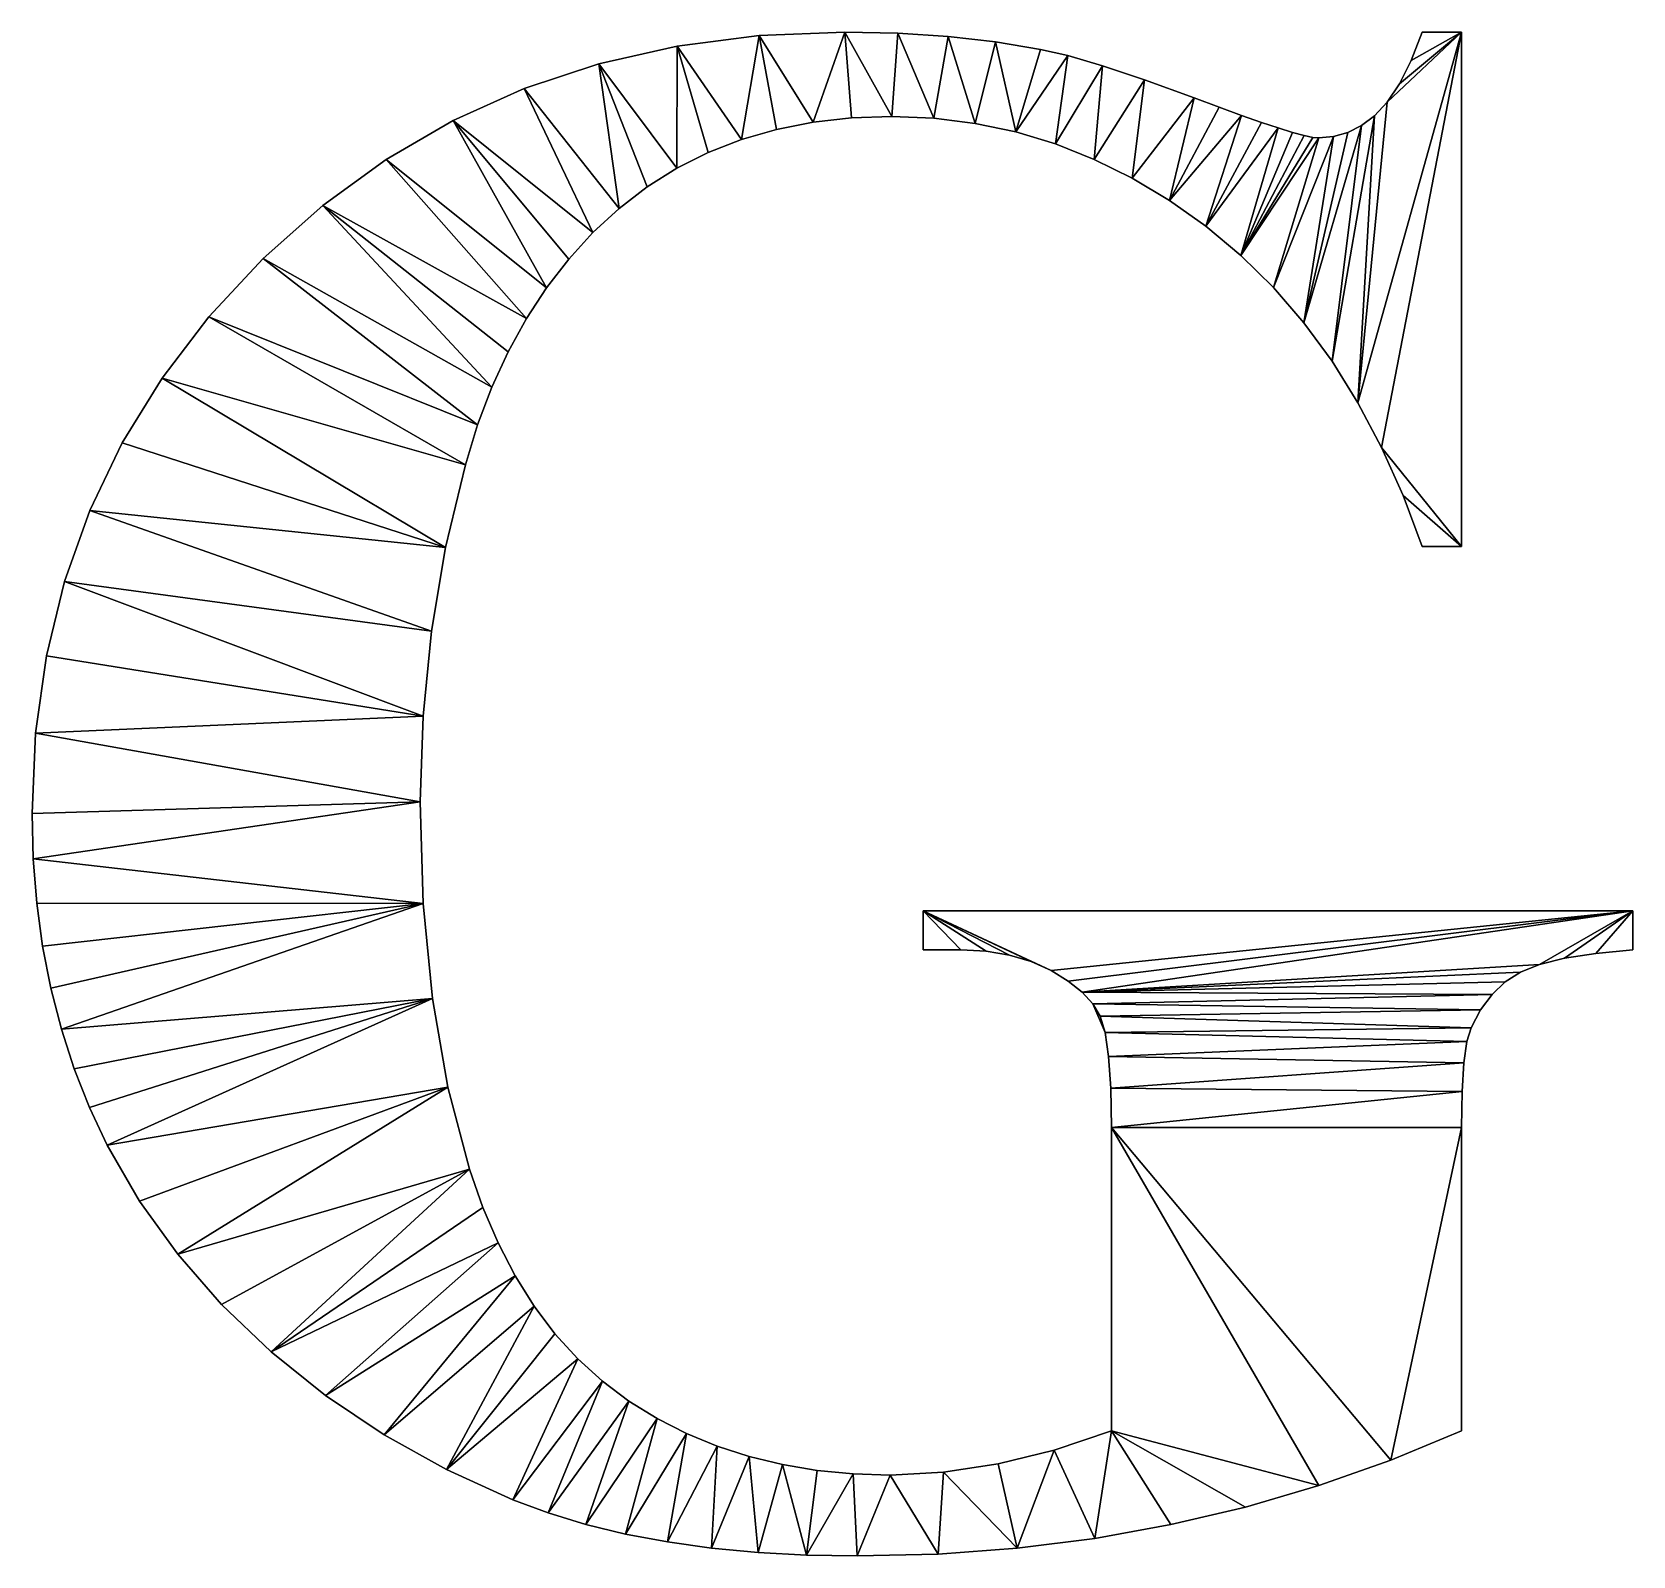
# Model space of a CAD drawing. Header units: metres. Extents: x 0.06 to 1.08, y -0.02 to 0.95.
import ezdxf

# ---------------------------------------------------------------- set-up
doc = ezdxf.new("R2010")
doc.units = ezdxf.units.M

msp = doc.modelspace()

# ---------------------------------------------------------------- meshes
at = {"layer": 'Armanisoft_0', "linetype": 'CONTINUOUS'}
mesh = msp.add_polyface(dxfattribs=at)
corners = [(0.242846, 0.843217), (0.351143, 0.726907), (0.20467, 0.809222), (0.283415, 0.87268), (0.38613, 0.790602), (0.373202, 0.770818), (0.326377, 0.89761), (0.415788, 0.82583), (0.400326, 0.80894), (0.371732, 0.918007), (0.432516, 0.841274), (0.41948, 0.933871), (0.469469, 0.867033), (0.450435, 0.855073), (0.469621, 0.945203), (0.510884, 0.885433), (0.489619, 0.877153), (0.522156, 0.952002), (0.55676, 0.896473), (0.533264, 0.891873), (0.577083, 0.954268), (0.607098, 0.900152), (0.581371, 0.899232), (0.61095, 0.953573), (0.242846, 0.843217, 0.229421), (0.20467, 0.809222, 0.229421), (0.351143, 0.726907, 0.229421), (0.283415, 0.87268, 0.229421), (0.373202, 0.770818, 0.229421), (0.38613, 0.790602, 0.229421), (0.326377, 0.89761, 0.229421), (0.400326, 0.80894, 0.229421), (0.415788, 0.82583, 0.229421), (0.371732, 0.918007, 0.229421), (0.432516, 0.841274, 0.229421), (0.41948, 0.933871, 0.229421), (0.450435, 0.855073, 0.229421), (0.469469, 0.867033, 0.229421), (0.469621, 0.945203, 0.229421), (0.489619, 0.877153, 0.229421), (0.510884, 0.885433, 0.229421), (0.522156, 0.952002, 0.229421), (0.533264, 0.891873, 0.229421), (0.55676, 0.896473, 0.229421), (0.577083, 0.954268, 0.229421), (0.581371, 0.899232, 0.229421), (0.607098, 0.900152, 0.229421), (0.61095, 0.953573, 0.229421), (0.581371, 0.899232), (0.607098, 0.900152), (0.607098, 0.900152, 0.229421), (0.581371, 0.899232, 0.229421), (0.55676, 0.896473), (0.55676, 0.896473, 0.229421), (0.533264, 0.891873), (0.533264, 0.891873, 0.229421), (0.510884, 0.885433), (0.510884, 0.885433, 0.229421), (0.489619, 0.877153), (0.489619, 0.877153, 0.229421), (0.469469, 0.867033), (0.469469, 0.867033, 0.229421), (0.450435, 0.855073), (0.450435, 0.855073, 0.229421), (0.432516, 0.841274), (0.432516, 0.841274, 0.229421), (0.415788, 0.82583), (0.415788, 0.82583, 0.229421), (0.400326, 0.80894), (0.400326, 0.80894, 0.229421), (0.38613, 0.790602), (0.38613, 0.790602, 0.229421), (0.242846, 0.843217), (0.20467, 0.809222), (0.20467, 0.809222, 0.229421), (0.242846, 0.843217, 0.229421), (0.283415, 0.87268), (0.283415, 0.87268, 0.229421), (0.326377, 0.89761), (0.326377, 0.89761, 0.229421), (0.371732, 0.918007), (0.371732, 0.918007, 0.229421), (0.41948, 0.933871), (0.41948, 0.933871, 0.229421), (0.469621, 0.945203), (0.469621, 0.945203, 0.229421), (0.522156, 0.952002), (0.522156, 0.952002, 0.229421), (0.577083, 0.954268), (0.577083, 0.954268, 0.229421), (0.61095, 0.953573), (0.61095, 0.953573, 0.229421)]
mesh.append_faces([[corners[k] for k in face] for face in [(0, 1, 2), (3, 4, 5), (3, 5, 0), (6, 7, 8), (6, 8, 4), (6, 4, 3), (9, 10, 7), (9, 7, 6), (11, 12, 13), (11, 13, 10), (11, 10, 9), (14, 15, 16), (14, 16, 12), (14, 12, 11), (17, 18, 19), (17, 19, 15), (17, 15, 14), (20, 21, 22), (20, 22, 18), (20, 18, 17), (23, 21, 20), (24, 25, 26), (27, 28, 29), (27, 24, 28), (30, 31, 32), (30, 29, 31), (30, 27, 29), (33, 32, 34), (33, 30, 32), (35, 36, 37), (35, 34, 36), (35, 33, 34), (38, 39, 40), (38, 37, 39), (38, 35, 37), (41, 42, 43), (41, 40, 42), (41, 38, 40), (44, 45, 46), (44, 43, 45), (44, 41, 43), (47, 44, 46), (48, 49, 50, 51), (52, 48, 51, 53), (54, 52, 53, 55), (56, 54, 55, 57), (58, 56, 57, 59), (60, 58, 59, 61), (62, 60, 61, 63), (64, 62, 63, 65), (66, 64, 65, 67), (68, 66, 67, 69), (70, 68, 69, 71), (72, 73, 74, 75), (76, 72, 75, 77), (78, 76, 77, 79), (80, 78, 79, 81), (82, 80, 81, 83), (84, 82, 83, 85), (86, 84, 85, 87), (88, 86, 87, 89), (90, 88, 89, 91)]])
mesh = msp.add_polyface(dxfattribs=at)
corners = [(0.61095, 0.953573), (0.634064, 0.899054), (0.607098, 0.900152), (0.643099, 0.951486), (0.660507, 0.89576), (0.673529, 0.948008), (0.686429, 0.890269), (0.702239, 0.94314), (0.719764, 0.939162), (0.711829, 0.882582), (0.741993, 0.932658), (0.736707, 0.872699), (0.768924, 0.923628), (0.761063, 0.86062), (0.800559, 0.912072), (0.784896, 0.846344), (0.816676, 0.906063), (0.831044, 0.900855), (0.808208, 0.829872), (0.843662, 0.896448), (0.85453, 0.892843), (0.83054, 0.811297), (0.863647, 0.890038), (0.61095, 0.953573, 0.229421), (0.607098, 0.900152, 0.229421), (0.634064, 0.899054, 0.229421), (0.643099, 0.951486, 0.229421), (0.660507, 0.89576, 0.229421), (0.673529, 0.948008, 0.229421), (0.686429, 0.890269, 0.229421), (0.702239, 0.94314, 0.229421), (0.719764, 0.939162, 0.229421), (0.711829, 0.882582, 0.229421), (0.741993, 0.932658, 0.229421), (0.736707, 0.872699, 0.229421), (0.768924, 0.923628, 0.229421), (0.761063, 0.86062, 0.229421), (0.800559, 0.912072, 0.229421), (0.784896, 0.846344, 0.229421), (0.816676, 0.906063, 0.229421), (0.831044, 0.900855, 0.229421), (0.808208, 0.829872, 0.229421), (0.843662, 0.896448, 0.229421), (0.85453, 0.892843, 0.229421), (0.83054, 0.811297, 0.229421), (0.83054, 0.811297), (0.851436, 0.790712), (0.851436, 0.790712, 0.229421), (0.83054, 0.811297, 0.229421), (0.808208, 0.829872), (0.808208, 0.829872, 0.229421), (0.784896, 0.846344), (0.784896, 0.846344, 0.229421), (0.761063, 0.86062), (0.761063, 0.86062, 0.229421), (0.736707, 0.872699), (0.736707, 0.872699, 0.229421), (0.711829, 0.882582), (0.711829, 0.882582, 0.229421), (0.686429, 0.890269), (0.686429, 0.890269, 0.229421), (0.660507, 0.89576), (0.660507, 0.89576, 0.229421), (0.634064, 0.899054), (0.634064, 0.899054, 0.229421), (0.607098, 0.900152), (0.607098, 0.900152, 0.229421), (0.643099, 0.951486), (0.61095, 0.953573), (0.61095, 0.953573, 0.229421), (0.643099, 0.951486, 0.229421), (0.673529, 0.948008), (0.673529, 0.948008, 0.229421), (0.702239, 0.94314), (0.702239, 0.94314, 0.229421), (0.719764, 0.939162), (0.719764, 0.939162, 0.229421), (0.741993, 0.932658), (0.741993, 0.932658, 0.229421), (0.768924, 0.923628), (0.768924, 0.923628, 0.229421), (0.800559, 0.912072), (0.800559, 0.912072, 0.229421), (0.816676, 0.906063), (0.816676, 0.906063, 0.229421), (0.831044, 0.900855), (0.831044, 0.900855, 0.229421), (0.843662, 0.896448), (0.843662, 0.896448, 0.229421), (0.85453, 0.892843), (0.85453, 0.892843, 0.229421)]
mesh.append_faces([[corners[k] for k in face] for face in [(0, 1, 2), (3, 4, 1), (3, 1, 0), (5, 6, 4), (5, 4, 3), (7, 6, 5), (8, 9, 6), (8, 6, 7), (10, 11, 9), (10, 9, 8), (12, 13, 11), (12, 11, 10), (14, 15, 13), (14, 13, 12), (16, 15, 14), (17, 18, 15), (17, 15, 16), (19, 18, 17), (20, 21, 18), (20, 18, 19), (22, 21, 20), (23, 24, 25), (26, 25, 27), (26, 23, 25), (28, 27, 29), (28, 26, 27), (30, 28, 29), (31, 29, 32), (31, 30, 29), (33, 32, 34), (33, 31, 32), (35, 34, 36), (35, 33, 34), (37, 36, 38), (37, 35, 36), (39, 37, 38), (40, 38, 41), (40, 39, 38), (42, 40, 41), (43, 41, 44), (43, 42, 41), (45, 46, 47, 48), (49, 45, 48, 50), (51, 49, 50, 52), (53, 51, 52, 54), (55, 53, 54, 56), (57, 55, 56, 58), (59, 57, 58, 60), (61, 59, 60, 62), (63, 61, 62, 64), (65, 63, 64, 66), (67, 68, 69, 70), (71, 67, 70, 72), (73, 71, 72, 74), (75, 73, 74, 76), (77, 75, 76, 78), (79, 77, 78, 80), (81, 79, 80, 82), (83, 81, 82, 84), (85, 83, 84, 86), (87, 85, 86, 88), (89, 87, 88, 90)]])
mesh = msp.add_polyface(dxfattribs=at)
corners = [(0.934369, 0.657643), (0.971799, 0.625), (0.946646, 0.625), (0.920655, 0.688276), (0.971799, 0.954268), (0.905505, 0.7169), (0.871015, 0.888035), (0.83054, 0.811297), (0.863647, 0.890038), (0.876632, 0.886834), (0.880499, 0.886433), (0.851436, 0.790712), (0.889927, 0.887318), (0.870896, 0.768118), (0.899013, 0.889973), (0.907759, 0.894397), (0.888919, 0.743514), (0.916164, 0.900592), (0.924245, 0.909257), (0.932019, 0.921091), (0.939486, 0.936095), (0.946646, 0.954268), (0.934369, 0.657643, 0.229421), (0.946646, 0.625, 0.229421), (0.971799, 0.625, 0.229421), (0.920655, 0.688276, 0.229421), (0.971799, 0.954268, 0.229421), (0.905505, 0.7169, 0.229421), (0.863647, 0.890038, 0.229421), (0.85453, 0.892843, 0.229421), (0.83054, 0.811297, 0.229421), (0.871015, 0.888035, 0.229421), (0.876632, 0.886834, 0.229421), (0.880499, 0.886433, 0.229421), (0.851436, 0.790712, 0.229421), (0.889927, 0.887318, 0.229421), (0.870896, 0.768118, 0.229421), (0.899013, 0.889973, 0.229421), (0.907759, 0.894397, 0.229421), (0.888919, 0.743514, 0.229421), (0.916164, 0.900592, 0.229421), (0.924245, 0.909257, 0.229421), (0.932019, 0.921091, 0.229421), (0.939486, 0.936095, 0.229421), (0.946646, 0.954268, 0.229421), (0.971799, 0.625), (0.971799, 0.954268), (0.971799, 0.954268, 0.229421), (0.971799, 0.625, 0.229421), (0.946646, 0.625), (0.946646, 0.625, 0.229421), (0.934369, 0.657643), (0.934369, 0.657643, 0.229421), (0.920655, 0.688276), (0.920655, 0.688276, 0.229421), (0.905505, 0.7169), (0.905505, 0.7169, 0.229421), (0.888919, 0.743514), (0.888919, 0.743514, 0.229421), (0.870896, 0.768118), (0.870896, 0.768118, 0.229421), (0.851436, 0.790712), (0.851436, 0.790712, 0.229421), (0.863647, 0.890038), (0.85453, 0.892843), (0.85453, 0.892843, 0.229421), (0.863647, 0.890038, 0.229421), (0.871015, 0.888035), (0.871015, 0.888035, 0.229421), (0.876632, 0.886834), (0.876632, 0.886834, 0.229421), (0.880499, 0.886433), (0.880499, 0.886433, 0.229421), (0.889927, 0.887318), (0.889927, 0.887318, 0.229421), (0.899013, 0.889973), (0.899013, 0.889973, 0.229421), (0.907759, 0.894397), (0.907759, 0.894397, 0.229421), (0.916164, 0.900592), (0.916164, 0.900592, 0.229421), (0.924245, 0.909257), (0.924245, 0.909257, 0.229421), (0.932019, 0.921091), (0.932019, 0.921091, 0.229421), (0.939486, 0.936095), (0.939486, 0.936095, 0.229421), (0.946646, 0.954268), (0.946646, 0.954268, 0.229421)]
mesh.append_faces([[corners[k] for k in face] for face in [(0, 1, 2), (3, 4, 1), (3, 1, 0), (5, 4, 3), (6, 7, 8), (9, 7, 6), (10, 11, 7), (10, 7, 9), (12, 13, 11), (12, 11, 10), (14, 13, 12), (15, 16, 13), (15, 13, 14), (17, 5, 16), (17, 16, 15), (18, 4, 5), (18, 5, 17), (19, 4, 18), (20, 4, 19), (21, 4, 20), (22, 23, 24), (25, 24, 26), (25, 22, 24), (27, 25, 26), (28, 29, 30), (31, 28, 30), (32, 31, 30), (33, 30, 34), (33, 32, 30), (35, 34, 36), (35, 33, 34), (37, 35, 36), (38, 36, 39), (38, 37, 36), (40, 39, 27), (40, 38, 39), (41, 27, 26), (41, 40, 27), (42, 41, 26), (43, 42, 26), (44, 43, 26), (45, 46, 47, 48), (49, 45, 48, 50), (51, 49, 50, 52), (53, 51, 52, 54), (55, 53, 54, 56), (57, 55, 56, 58), (59, 57, 58, 60), (61, 59, 60, 62), (63, 64, 65, 66), (67, 63, 66, 68), (69, 67, 68, 70), (71, 69, 70, 72), (73, 71, 72, 74), (75, 73, 74, 76), (77, 75, 76, 78), (79, 77, 78, 80), (81, 79, 80, 82), (83, 81, 82, 84), (85, 83, 84, 86), (87, 85, 86, 88), (46, 87, 88, 47)]])
mesh = msp.add_polyface(dxfattribs=at)
corners = [(0.05976, 0.396593), (0.307205, 0.396421), (0.063518, 0.369007), (0.057505, 0.424889), (0.305229, 0.461401), (0.056754, 0.453896), (0.059065, 0.505447), (0.307037, 0.516372), (0.065998, 0.554959), (0.077554, 0.602433), (0.312459, 0.570663), (0.093733, 0.647868), (0.321497, 0.624275), (0.114534, 0.691264), (0.139957, 0.732622), (0.33415, 0.677208), (0.170002, 0.771942), (0.342013, 0.702781), (0.20467, 0.809222), (0.351143, 0.726907), (0.242846, 0.843217), (0.373202, 0.770818), (0.361539, 0.749586), (0.05976, 0.396593, 0.229421), (0.063518, 0.369007, 0.229421), (0.307205, 0.396421, 0.229421), (0.057505, 0.424889, 0.229421), (0.305229, 0.461401, 0.229421), (0.056754, 0.453896, 0.229421), (0.059065, 0.505447, 0.229421), (0.307037, 0.516372, 0.229421), (0.065998, 0.554959, 0.229421), (0.077554, 0.602433, 0.229421), (0.312459, 0.570663, 0.229421), (0.093733, 0.647868, 0.229421), (0.321497, 0.624275, 0.229421), (0.114534, 0.691264, 0.229421), (0.139957, 0.732622, 0.229421), (0.33415, 0.677208, 0.229421), (0.170002, 0.771942, 0.229421), (0.342013, 0.702781, 0.229421), (0.20467, 0.809222, 0.229421), (0.351143, 0.726907, 0.229421), (0.242846, 0.843217, 0.229421), (0.361539, 0.749586, 0.229421), (0.373202, 0.770818, 0.229421), (0.373202, 0.770818), (0.38613, 0.790602), (0.38613, 0.790602, 0.229421), (0.373202, 0.770818, 0.229421), (0.361539, 0.749586), (0.361539, 0.749586, 0.229421), (0.351143, 0.726907), (0.351143, 0.726907, 0.229421), (0.342013, 0.702781), (0.342013, 0.702781, 0.229421), (0.33415, 0.677208), (0.33415, 0.677208, 0.229421), (0.321497, 0.624275), (0.321497, 0.624275, 0.229421), (0.312459, 0.570663), (0.312459, 0.570663, 0.229421), (0.307037, 0.516372), (0.307037, 0.516372, 0.229421), (0.305229, 0.461401), (0.305229, 0.461401, 0.229421), (0.307205, 0.396421), (0.307205, 0.396421, 0.229421), (0.05976, 0.396593), (0.063518, 0.369007), (0.063518, 0.369007, 0.229421), (0.05976, 0.396593, 0.229421), (0.057505, 0.424889), (0.057505, 0.424889, 0.229421), (0.056754, 0.453896), (0.056754, 0.453896, 0.229421), (0.059065, 0.505447), (0.059065, 0.505447, 0.229421), (0.065998, 0.554959), (0.065998, 0.554959, 0.229421), (0.077554, 0.602433), (0.077554, 0.602433, 0.229421), (0.093733, 0.647868), (0.093733, 0.647868, 0.229421), (0.114534, 0.691264), (0.114534, 0.691264, 0.229421), (0.139957, 0.732622), (0.139957, 0.732622, 0.229421), (0.170002, 0.771942), (0.170002, 0.771942, 0.229421), (0.20467, 0.809222), (0.20467, 0.809222, 0.229421)]
mesh.append_faces([[corners[k] for k in face] for face in [(0, 1, 2), (3, 4, 1), (3, 1, 0), (5, 4, 3), (6, 7, 4), (6, 4, 5), (8, 7, 6), (9, 10, 7), (9, 7, 8), (11, 12, 10), (11, 10, 9), (13, 12, 11), (14, 15, 12), (14, 12, 13), (16, 17, 15), (16, 15, 14), (18, 19, 17), (18, 17, 16), (20, 21, 22), (20, 22, 19), (23, 24, 25), (26, 25, 27), (26, 23, 25), (28, 26, 27), (29, 27, 30), (29, 28, 27), (31, 29, 30), (32, 30, 33), (32, 31, 30), (34, 33, 35), (34, 32, 33), (36, 34, 35), (37, 35, 38), (37, 36, 35), (39, 38, 40), (39, 37, 38), (41, 40, 42), (41, 39, 40), (43, 44, 45), (43, 42, 44), (46, 47, 48, 49), (50, 46, 49, 51), (52, 50, 51, 53), (54, 52, 53, 55), (56, 54, 55, 57), (58, 56, 57, 59), (60, 58, 59, 61), (62, 60, 61, 63), (64, 62, 63, 65), (66, 64, 65, 67), (68, 69, 70, 71), (72, 68, 71, 73), (74, 72, 73, 75), (76, 74, 75, 77), (78, 76, 77, 79), (80, 78, 79, 81), (82, 80, 81, 83), (84, 82, 83, 85), (86, 84, 85, 87), (88, 86, 87, 89), (90, 88, 89, 91)]])
mesh = msp.add_polyface(dxfattribs=at)
corners = [(0.322057, 0.034055), (0.378151, 0.13865), (0.391513, 0.120937), (0.406088, 0.104902), (0.36461, 0.014642), (0.28208, 0.05631), (0.366002, 0.15804), (0.24468, 0.081408), (0.355067, 0.179107), (0.209857, 0.109349), (0.336837, 0.226272), (0.345346, 0.201851), (0.178144, 0.139645), (0.150073, 0.171807), (0.323009, 0.278857), (0.125644, 0.205837), (0.104858, 0.241733), (0.313131, 0.335573), (0.093583, 0.265767), (0.083812, 0.290511), (0.075544, 0.315966), (0.307205, 0.396421), (0.06878, 0.342131), (0.063518, 0.369007), (0.322057, 0.034055, 0.229421), (0.391513, 0.120937, 0.229421), (0.378151, 0.13865, 0.229421), (0.36461, 0.014642, 0.229421), (0.406088, 0.104902, 0.229421), (0.28208, 0.05631, 0.229421), (0.366002, 0.15804, 0.229421), (0.24468, 0.081408, 0.229421), (0.355067, 0.179107, 0.229421), (0.209857, 0.109349, 0.229421), (0.345346, 0.201851, 0.229421), (0.336837, 0.226272, 0.229421), (0.178144, 0.139645, 0.229421), (0.150073, 0.171807, 0.229421), (0.323009, 0.278857, 0.229421), (0.125644, 0.205837, 0.229421), (0.104858, 0.241733, 0.229421), (0.313131, 0.335573, 0.229421), (0.093583, 0.265767, 0.229421), (0.083812, 0.290511, 0.229421), (0.075544, 0.315966, 0.229421), (0.307205, 0.396421, 0.229421), (0.06878, 0.342131, 0.229421), (0.063518, 0.369007, 0.229421), (0.313131, 0.335573), (0.307205, 0.396421), (0.307205, 0.396421, 0.229421), (0.313131, 0.335573, 0.229421), (0.323009, 0.278857), (0.323009, 0.278857, 0.229421), (0.336837, 0.226272), (0.336837, 0.226272, 0.229421), (0.345346, 0.201851), (0.345346, 0.201851, 0.229421), (0.355067, 0.179107), (0.355067, 0.179107, 0.229421), (0.366002, 0.15804), (0.366002, 0.15804, 0.229421), (0.322057, 0.034055), (0.36461, 0.014642), (0.36461, 0.014642, 0.229421), (0.322057, 0.034055, 0.229421), (0.28208, 0.05631), (0.28208, 0.05631, 0.229421), (0.24468, 0.081408), (0.24468, 0.081408, 0.229421), (0.209857, 0.109349), (0.209857, 0.109349, 0.229421), (0.178144, 0.139645), (0.178144, 0.139645, 0.229421), (0.150073, 0.171807), (0.150073, 0.171807, 0.229421), (0.125644, 0.205837), (0.125644, 0.205837, 0.229421), (0.104858, 0.241733), (0.104858, 0.241733, 0.229421), (0.093583, 0.265767), (0.093583, 0.265767, 0.229421), (0.083812, 0.290511), (0.083812, 0.290511, 0.229421), (0.075544, 0.315966), (0.075544, 0.315966, 0.229421), (0.06878, 0.342131), (0.06878, 0.342131, 0.229421), (0.063518, 0.369007), (0.063518, 0.369007, 0.229421)]
mesh.append_faces([[corners[k] for k in face] for face in [(0, 1, 2), (0, 3, 4), (5, 6, 1), (5, 1, 0), (7, 8, 6), (7, 6, 5), (9, 10, 11), (9, 11, 8), (9, 8, 7), (12, 10, 9), (13, 14, 10), (13, 10, 12), (15, 14, 13), (16, 17, 14), (16, 14, 15), (18, 17, 16), (19, 17, 18), (20, 21, 17), (20, 17, 19), (22, 21, 20), (23, 21, 22), (24, 25, 26), (24, 27, 28), (29, 26, 30), (29, 24, 26), (31, 30, 32), (31, 29, 30), (33, 34, 35), (33, 32, 34), (33, 31, 32), (36, 33, 35), (37, 35, 38), (37, 36, 35), (39, 37, 38), (40, 38, 41), (40, 39, 38), (42, 40, 41), (43, 42, 41), (44, 41, 45), (44, 43, 41), (46, 44, 45), (47, 46, 45), (48, 49, 50, 51), (52, 48, 51, 53), (54, 52, 53, 55), (56, 54, 55, 57), (58, 56, 57, 59), (60, 58, 59, 61), (62, 63, 64, 65), (66, 62, 65, 67), (68, 66, 67, 69), (70, 68, 69, 71), (72, 70, 71, 73), (74, 72, 73, 75), (76, 74, 75, 77), (78, 76, 77, 79), (80, 78, 79, 81), (82, 80, 81, 83), (84, 82, 83, 85), (86, 84, 85, 87), (88, 86, 87, 89)]])
mesh = msp.add_polyface(dxfattribs=at)
corners = [(0.735752, 0.33204), (0.740443, 0.324167), (0.743624, 0.313679), (0.627287, 0.391768), (0.696353, 0.35921), (0.682495, 0.363324), (0.667447, 0.365793), (0.651211, 0.366616), (0.627287, 0.366616), (0.991312, 0.338147), (0.728952, 0.339545), (0.984037, 0.328365), (0.880499, 0.023755), (0.747713, 0.058767), (0.747713, 0.253049), (0.833576, 0.009988), (0.785805, -0.001286), (0.737109, -0.01006), (0.710983, 0.04643), (0.687411, -0.016328), (0.640192, 0.032262), (0.675142, 0.037586), (0.636711, -0.020088), (0.606132, 0.030488), (0.709022, 0.353449), (1.081555, 0.391768), (0.735752, 0.33204, 0.229421), (0.743624, 0.313679, 0.229421), (0.740443, 0.324167, 0.229421), (0.627287, 0.391768, 0.229421), (0.682495, 0.363324, 0.229421), (0.696353, 0.35921, 0.229421), (0.667447, 0.365793, 0.229421), (0.651211, 0.366616, 0.229421), (0.627287, 0.366616, 0.229421), (0.991312, 0.338147, 0.229421), (0.728952, 0.339545, 0.229421), (0.984037, 0.328365, 0.229421), (0.880499, 0.023755, 0.229421), (0.747713, 0.253049, 0.229421), (0.747713, 0.058767, 0.229421), (0.833576, 0.009988, 0.229421), (0.785805, -0.001286, 0.229421), (0.737109, -0.01006, 0.229421), (0.710983, 0.04643, 0.229421), (0.687411, -0.016328, 0.229421), (0.675142, 0.037586, 0.229421), (0.640192, 0.032262, 0.229421), (0.636711, -0.020088, 0.229421), (0.606132, 0.030488, 0.229421), (0.709022, 0.353449, 0.229421), (1.081555, 0.391768, 0.229421), (0.640192, 0.032262), (0.606132, 0.030488), (0.606132, 0.030488, 0.229421), (0.640192, 0.032262, 0.229421), (0.675142, 0.037586), (0.675142, 0.037586, 0.229421), (0.710983, 0.04643), (0.710983, 0.04643, 0.229421), (0.747713, 0.058767), (0.747713, 0.058767, 0.229421), (0.747713, 0.253049), (0.747713, 0.253049, 0.229421), (0.747259, 0.27812), (0.747259, 0.27812, 0.229421), (0.745896, 0.29833), (0.745896, 0.29833, 0.229421), (0.743624, 0.313679), (0.743624, 0.313679, 0.229421), (0.740443, 0.324167), (0.740443, 0.324167, 0.229421), (0.735752, 0.33204), (0.735752, 0.33204, 0.229421), (0.728952, 0.339545), (0.728952, 0.339545, 0.229421), (0.720042, 0.346682), (0.720042, 0.346682, 0.229421), (0.709022, 0.353449), (0.709022, 0.353449, 0.229421), (0.696353, 0.35921), (0.696353, 0.35921, 0.229421), (0.682495, 0.363324), (0.682495, 0.363324, 0.229421), (0.667447, 0.365793), (0.667447, 0.365793, 0.229421), (0.651211, 0.366616), (0.651211, 0.366616, 0.229421), (0.627287, 0.366616), (0.627287, 0.366616, 0.229421), (0.627287, 0.391768), (0.627287, 0.391768, 0.229421), (0.785805, -0.001286), (0.833576, 0.009988), (0.833576, 0.009988, 0.229421), (0.785805, -0.001286, 0.229421), (0.737109, -0.01006), (0.737109, -0.01006, 0.229421), (0.687411, -0.016328), (0.687411, -0.016328, 0.229421), (0.636711, -0.020088), (0.636711, -0.020088, 0.229421)]
mesh.append_faces([[corners[k] for k in face] for face in [(0, 1, 2), (3, 4, 5), (3, 5, 6), (3, 6, 7), (3, 7, 8), (9, 0, 10), (11, 1, 0), (12, 13, 14), (15, 13, 12), (16, 13, 15), (17, 18, 13), (17, 13, 16), (19, 20, 21), (19, 21, 18), (19, 18, 17), (22, 23, 20), (22, 20, 19), (24, 4, 3), (24, 3, 25), (26, 27, 28), (29, 30, 31), (29, 32, 30), (29, 33, 32), (29, 34, 33), (35, 36, 26), (37, 26, 28), (38, 39, 40), (41, 38, 40), (42, 41, 40), (43, 40, 44), (43, 42, 40), (45, 46, 47), (45, 44, 46), (45, 43, 44), (48, 47, 49), (48, 45, 47), (50, 29, 31), (50, 51, 29), (52, 53, 54, 55), (56, 52, 55, 57), (58, 56, 57, 59), (60, 58, 59, 61), (62, 60, 61, 63), (64, 62, 63, 65), (66, 64, 65, 67), (68, 66, 67, 69), (70, 68, 69, 71), (72, 70, 71, 73), (74, 72, 73, 75), (76, 74, 75, 77), (78, 76, 77, 79), (80, 78, 79, 81), (82, 80, 81, 83), (84, 82, 83, 85), (86, 84, 85, 87), (88, 86, 87, 89), (90, 88, 89, 91), (92, 93, 94, 95), (96, 92, 95, 97), (98, 96, 97, 99), (100, 98, 99, 101)]])
mesh = msp.add_polyface(dxfattribs=at)
corners = [(1.057762, 0.364387), (1.081555, 0.391768), (1.081555, 0.366616), (1.037822, 0.361271), (1.021735, 0.357268), (0.984037, 0.328365), (0.735752, 0.33204), (0.991312, 0.338147), (0.977974, 0.316803), (0.743624, 0.313679), (0.740443, 0.324167), (0.975273, 0.30793), (0.745896, 0.29833), (0.973343, 0.294347), (0.747259, 0.27812), (0.972185, 0.276053), (0.747713, 0.253049), (0.971799, 0.253049), (0.926573, 0.040014), (0.971799, 0.058767), (0.880499, 0.023755), (0.728952, 0.339545), (0.720042, 0.346682), (1.009501, 0.352376), (0.999801, 0.346151), (0.709022, 0.353449), (1.057762, 0.364387, 0.229421), (1.081555, 0.366616, 0.229421), (1.081555, 0.391768, 0.229421), (1.037822, 0.361271, 0.229421), (1.021735, 0.357268, 0.229421), (0.984037, 0.328365, 0.229421), (0.991312, 0.338147, 0.229421), (0.735752, 0.33204, 0.229421), (0.977974, 0.316803, 0.229421), (0.740443, 0.324167, 0.229421), (0.743624, 0.313679, 0.229421), (0.975273, 0.30793, 0.229421), (0.745896, 0.29833, 0.229421), (0.973343, 0.294347, 0.229421), (0.747259, 0.27812, 0.229421), (0.972185, 0.276053, 0.229421), (0.747713, 0.253049, 0.229421), (0.971799, 0.253049, 0.229421), (0.926573, 0.040014, 0.229421), (0.971799, 0.058767, 0.229421), (0.880499, 0.023755, 0.229421), (0.728952, 0.339545, 0.229421), (0.720042, 0.346682, 0.229421), (1.009501, 0.352376, 0.229421), (0.999801, 0.346151, 0.229421), (0.709022, 0.353449, 0.229421), (1.081555, 0.391768), (0.627287, 0.391768), (0.627287, 0.391768, 0.229421), (1.081555, 0.391768, 0.229421), (1.081555, 0.366616), (1.081555, 0.366616, 0.229421), (1.057762, 0.364387), (1.057762, 0.364387, 0.229421), (1.037822, 0.361271), (1.037822, 0.361271, 0.229421), (1.021735, 0.357268), (1.021735, 0.357268, 0.229421), (1.009501, 0.352376), (1.009501, 0.352376, 0.229421), (0.999801, 0.346151), (0.999801, 0.346151, 0.229421), (0.991312, 0.338147), (0.991312, 0.338147, 0.229421), (0.984037, 0.328365), (0.984037, 0.328365, 0.229421), (0.977974, 0.316803), (0.977974, 0.316803, 0.229421), (0.975273, 0.30793), (0.975273, 0.30793, 0.229421), (0.973343, 0.294347), (0.973343, 0.294347, 0.229421), (0.972185, 0.276053), (0.972185, 0.276053, 0.229421), (0.971799, 0.253049), (0.971799, 0.253049, 0.229421), (0.971799, 0.058767), (0.971799, 0.058767, 0.229421), (0.926573, 0.040014), (0.926573, 0.040014, 0.229421), (0.880499, 0.023755), (0.880499, 0.023755, 0.229421), (0.833576, 0.009988), (0.833576, 0.009988, 0.229421)]
mesh.append_faces([[corners[k] for k in face] for face in [(0, 1, 2), (3, 1, 0), (4, 1, 3), (5, 6, 7), (8, 9, 10), (8, 10, 5), (11, 12, 9), (11, 9, 8), (13, 14, 12), (13, 12, 11), (15, 16, 14), (15, 14, 13), (17, 16, 15), (18, 16, 17), (18, 17, 19), (20, 16, 18), (21, 22, 1), (21, 1, 4), (21, 4, 23), (21, 23, 24), (21, 24, 7), (22, 25, 1), (26, 27, 28), (29, 26, 28), (30, 29, 28), (31, 32, 33), (34, 35, 36), (34, 31, 35), (37, 36, 38), (37, 34, 36), (39, 38, 40), (39, 37, 38), (41, 40, 42), (41, 39, 40), (43, 41, 42), (44, 43, 42), (44, 45, 43), (46, 44, 42), (47, 28, 48), (47, 30, 28), (47, 49, 30), (47, 50, 49), (47, 32, 50), (48, 28, 51), (52, 53, 54, 55), (56, 52, 55, 57), (58, 56, 57, 59), (60, 58, 59, 61), (62, 60, 61, 63), (64, 62, 63, 65), (66, 64, 65, 67), (68, 66, 67, 69), (70, 68, 69, 71), (72, 70, 71, 73), (74, 72, 73, 75), (76, 74, 75, 77), (78, 76, 77, 79), (80, 78, 79, 81), (82, 80, 81, 83), (84, 82, 83, 85), (86, 84, 85, 87), (88, 86, 87, 89)]])
mesh = msp.add_polyface(dxfattribs=at)
corners = [(0.58501, -0.021341), (0.582339, 0.031228), (0.606132, 0.030488), (0.636711, -0.020088), (0.552534, -0.020779), (0.537227, 0.03715), (0.559371, 0.033449), (0.521466, -0.019093), (0.515908, 0.042331), (0.491805, -0.016281), (0.495413, 0.048993), (0.463552, -0.012346), (0.475743, 0.057135), (0.436706, -0.007286), (0.456898, 0.066758), (0.411267, -0.001101), (0.438877, 0.077861), (0.387235, 0.006208), (0.421876, 0.090543), (0.36461, 0.014642), (0.406088, 0.104902), (0.322057, 0.034055), (0.391513, 0.120937), (0.58501, -0.021341, 0.229421), (0.606132, 0.030488, 0.229421), (0.582339, 0.031228, 0.229421), (0.636711, -0.020088, 0.229421), (0.552534, -0.020779, 0.229421), (0.559371, 0.033449, 0.229421), (0.537227, 0.03715, 0.229421), (0.521466, -0.019093, 0.229421), (0.515908, 0.042331, 0.229421), (0.491805, -0.016281, 0.229421), (0.495413, 0.048993, 0.229421), (0.463552, -0.012346, 0.229421), (0.475743, 0.057135, 0.229421), (0.436706, -0.007286, 0.229421), (0.456898, 0.066758, 0.229421), (0.411267, -0.001101, 0.229421), (0.438877, 0.077861, 0.229421), (0.387235, 0.006208, 0.229421), (0.421876, 0.090543, 0.229421), (0.36461, 0.014642, 0.229421), (0.406088, 0.104902, 0.229421), (0.322057, 0.034055, 0.229421), (0.391513, 0.120937, 0.229421), (0.378151, 0.13865), (0.366002, 0.15804), (0.366002, 0.15804, 0.229421), (0.378151, 0.13865, 0.229421), (0.391513, 0.120937), (0.391513, 0.120937, 0.229421), (0.406088, 0.104902), (0.406088, 0.104902, 0.229421), (0.421876, 0.090543), (0.421876, 0.090543, 0.229421), (0.438877, 0.077861), (0.438877, 0.077861, 0.229421), (0.456898, 0.066758), (0.456898, 0.066758, 0.229421), (0.475743, 0.057135), (0.475743, 0.057135, 0.229421), (0.495413, 0.048993), (0.495413, 0.048993, 0.229421), (0.515908, 0.042331), (0.515908, 0.042331, 0.229421), (0.537227, 0.03715), (0.537227, 0.03715, 0.229421), (0.559371, 0.033449), (0.559371, 0.033449, 0.229421), (0.582339, 0.031228), (0.582339, 0.031228, 0.229421), (0.606132, 0.030488), (0.606132, 0.030488, 0.229421), (0.58501, -0.021341), (0.636711, -0.020088), (0.636711, -0.020088, 0.229421), (0.58501, -0.021341, 0.229421), (0.552534, -0.020779), (0.552534, -0.020779, 0.229421), (0.521466, -0.019093), (0.521466, -0.019093, 0.229421), (0.491805, -0.016281), (0.491805, -0.016281, 0.229421), (0.463552, -0.012346), (0.463552, -0.012346, 0.229421), (0.436706, -0.007286), (0.436706, -0.007286, 0.229421), (0.411267, -0.001101), (0.411267, -0.001101, 0.229421), (0.387235, 0.006208), (0.387235, 0.006208, 0.229421), (0.36461, 0.014642), (0.36461, 0.014642, 0.229421)]
mesh.append_faces([[corners[k] for k in face] for face in [(0, 1, 2), (0, 2, 3), (4, 5, 6), (4, 6, 1), (4, 1, 0), (7, 8, 5), (7, 5, 4), (9, 10, 8), (9, 8, 7), (11, 12, 10), (11, 10, 9), (13, 14, 12), (13, 12, 11), (15, 16, 14), (15, 14, 13), (17, 18, 16), (17, 16, 15), (19, 20, 18), (19, 18, 17), (21, 22, 20), (23, 24, 25), (23, 26, 24), (27, 28, 29), (27, 25, 28), (27, 23, 25), (30, 29, 31), (30, 27, 29), (32, 31, 33), (32, 30, 31), (34, 33, 35), (34, 32, 33), (36, 35, 37), (36, 34, 35), (38, 37, 39), (38, 36, 37), (40, 39, 41), (40, 38, 39), (42, 41, 43), (42, 40, 41), (44, 43, 45), (46, 47, 48, 49), (50, 46, 49, 51), (52, 50, 51, 53), (54, 52, 53, 55), (56, 54, 55, 57), (58, 56, 57, 59), (60, 58, 59, 61), (62, 60, 61, 63), (64, 62, 63, 65), (66, 64, 65, 67), (68, 66, 67, 69), (70, 68, 69, 71), (72, 70, 71, 73), (74, 75, 76, 77), (78, 74, 77, 79), (80, 78, 79, 81), (82, 80, 81, 83), (84, 82, 83, 85), (86, 84, 85, 87), (88, 86, 87, 89), (90, 88, 89, 91), (92, 90, 91, 93)]])

doc.saveas('drawing.dxf')
